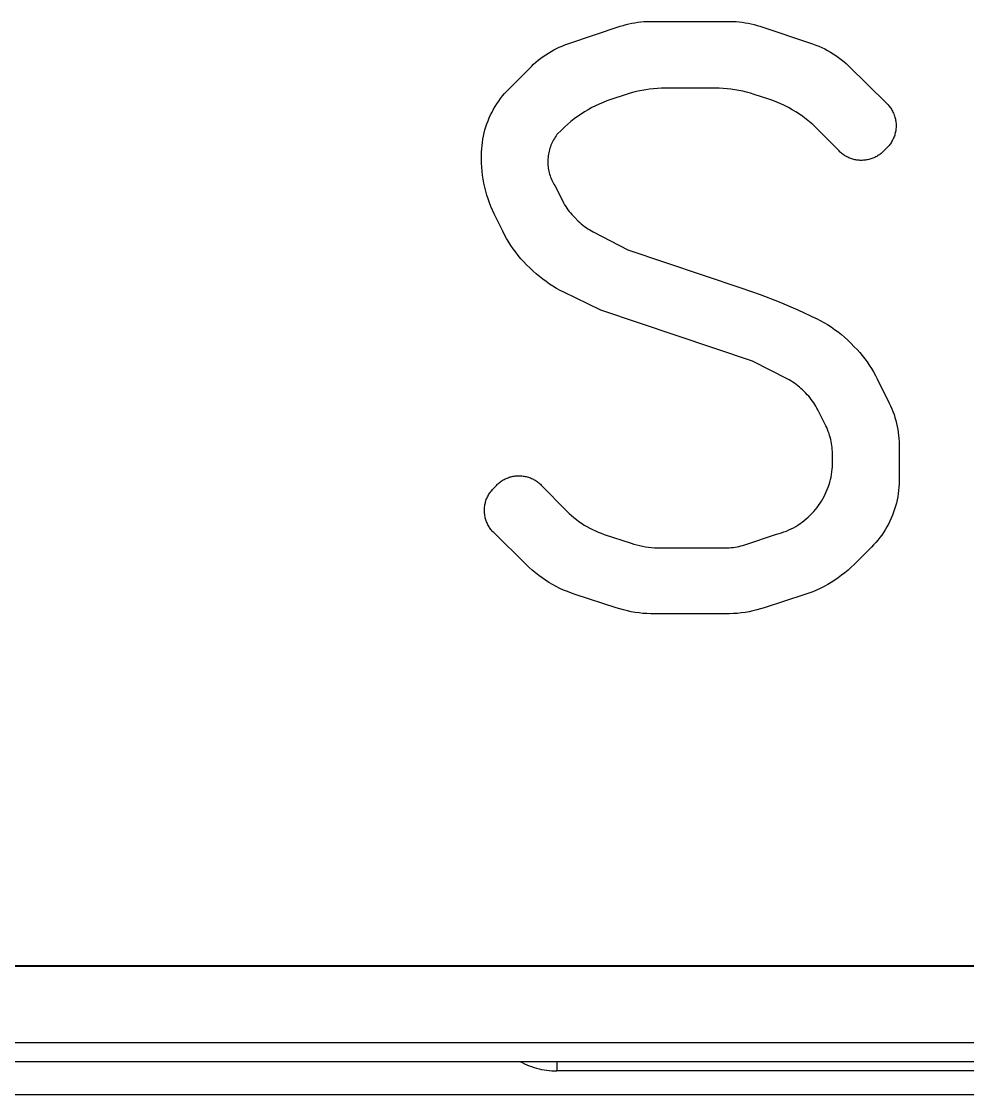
# Model space of a CAD drawing. Header units: millimetres. Extents: x -1283 to 2747, y -259 to 2557.
# Drawn here: x 1575.02 to 1612.11, y 370.18 to 412.25 of the extents above; entities that cross this region are included whole.
import ezdxf

# ---------------------------------------------------------------- set-up
doc = ezdxf.new("R2010")
doc.units = ezdxf.units.MM
doc.header["$MEASUREMENT"] = 0
doc.layers.add('Utwórz2D linie widoczne', color=7, linetype='Continuous', true_color=0x000000)

msp = doc.modelspace()

# ---------------------------------------------------------------- linework, layer by layer
at = {"layer": 'Utwórz2D linie widoczne'}
for p, q in [((1596.446, 411.371), (1598.497, 412.058)), ((1598.497, 412.058), (1598.61, 412.094)), ((1598.61, 412.094), (1598.724, 412.126)), ((1598.724, 412.126), (1598.84, 412.155)), ((1598.84, 412.155), (1598.956, 412.179)), ((1598.956, 412.179), (1599.073, 412.2)), ((1599.073, 412.2), (1599.19, 412.218)), ((1599.19, 412.218), (1599.308, 412.231)), ((1599.308, 412.231), (1599.427, 412.241)), ((1599.427, 412.241), (1599.545, 412.246)), ((1599.545, 412.246), (1599.664, 412.248)), ((1599.664, 412.248), (1602.809, 412.248)), ((1602.809, 412.248), (1602.928, 412.246)), ((1602.928, 412.246), (1603.047, 412.241)), ((1603.047, 412.241), (1603.165, 412.231)), ((1603.165, 412.231), (1603.283, 412.218)), ((1603.283, 412.218), (1603.4, 412.2)), ((1603.4, 412.2), (1603.517, 412.179)), ((1603.517, 412.179), (1603.634, 412.155)), ((1603.634, 412.155), (1603.749, 412.126)), ((1603.749, 412.126), (1603.863, 412.094)), ((1603.863, 412.094), (1603.976, 412.058)), ((1603.976, 412.058), (1606.04, 411.367)), ((1595.679, 411.011), (1595.783, 411.073)), ((1595.783, 411.073), (1595.889, 411.132)), ((1595.889, 411.132), (1595.997, 411.187)), ((1595.997, 411.187), (1596.107, 411.238)), ((1596.107, 411.238), (1596.218, 411.286)), ((1596.218, 411.286), (1596.331, 411.33)), ((1596.331, 411.33), (1596.446, 411.371)), ((1606.04, 411.367), (1606.161, 411.324)), ((1606.161, 411.324), (1606.28, 411.277)), ((1606.28, 411.277), (1606.397, 411.226)), ((1606.397, 411.226), (1606.512, 411.171)), ((1606.512, 411.171), (1606.625, 411.112)), ((1606.625, 411.112), (1606.737, 411.049)), ((1606.737, 411.049), (1606.846, 410.983)), ((1595.102, 410.569), (1595.192, 410.651)), ((1595.192, 410.651), (1595.284, 410.729)), ((1595.284, 410.729), (1595.379, 410.804)), ((1595.379, 410.804), (1595.477, 410.877)), ((1595.477, 410.877), (1595.577, 410.945)), ((1595.577, 410.945), (1595.679, 411.011)), ((1606.846, 410.983), (1606.952, 410.912)), ((1606.952, 410.912), (1607.056, 410.838)), ((1607.056, 410.838), (1607.158, 410.761)), ((1607.158, 410.761), (1607.257, 410.679)), ((1607.257, 410.679), (1607.352, 410.595)), ((1594.136, 409.606), (1595.015, 410.485)), ((1595.015, 410.485), (1595.102, 410.569)), ((1607.352, 410.595), (1607.445, 410.507)), ((1607.445, 410.507), (1608.945, 409.038)), ((1593.883, 409.327), (1593.964, 409.423)), ((1593.964, 409.423), (1594.048, 409.516)), ((1594.048, 409.516), (1594.136, 409.606)), ((1598.735, 409.388), (1598.131, 409.188)), ((1598.884, 409.434), (1598.735, 409.388)), ((1599.035, 409.476), (1598.884, 409.434)), ((1599.187, 409.513), (1599.035, 409.476)), ((1599.34, 409.545), (1599.187, 409.513)), ((1599.494, 409.573), (1599.34, 409.545)), ((1599.648, 409.595), (1599.494, 409.573)), ((1599.804, 409.612), (1599.648, 409.595)), ((1599.959, 409.625), (1599.804, 409.612)), ((1600.115, 409.632), (1599.959, 409.625)), ((1600.272, 409.635), (1600.115, 409.632)), ((1602.216, 409.635), (1600.272, 409.635)), ((1602.372, 409.632), (1602.216, 409.635)), ((1602.528, 409.625), (1602.372, 409.632)), ((1602.684, 409.612), (1602.528, 409.625)), ((1602.839, 409.595), (1602.684, 409.612)), ((1602.994, 409.573), (1602.839, 409.595)), ((1603.148, 409.545), (1602.994, 409.573)), ((1603.3, 409.513), (1603.148, 409.545)), ((1603.452, 409.476), (1603.3, 409.513)), ((1603.603, 409.434), (1603.452, 409.476)), ((1603.752, 409.388), (1603.603, 409.434)), ((1604.324, 409.199), (1603.752, 409.388)), ((1593.594, 408.917), (1593.661, 409.023)), ((1593.661, 409.023), (1593.732, 409.127)), ((1593.732, 409.127), (1593.806, 409.228)), ((1593.806, 409.228), (1593.883, 409.327)), ((1597.526, 408.943), (1597.381, 408.869)), ((1597.674, 409.012), (1597.526, 408.943)), ((1597.825, 409.076), (1597.674, 409.012)), ((1597.977, 409.134), (1597.825, 409.076)), ((1598.131, 409.188), (1597.977, 409.134)), ((1604.482, 409.144), (1604.324, 409.199)), ((1604.637, 409.084), (1604.482, 409.144)), ((1604.791, 409.018), (1604.637, 409.084)), ((1604.942, 408.947), (1604.791, 409.018)), ((1605.091, 408.871), (1604.942, 408.947)), ((1608.945, 409.038), (1608.974, 409.008)), ((1608.974, 409.008), (1609.003, 408.977)), ((1609.003, 408.977), (1609.03, 408.945)), ((1609.03, 408.945), (1609.056, 408.912)), ((1593.363, 408.472), (1593.415, 408.586)), ((1593.415, 408.586), (1593.471, 408.698)), ((1593.471, 408.698), (1593.531, 408.809)), ((1593.531, 408.809), (1593.594, 408.917)), ((1596.825, 408.527), (1596.694, 408.43)), ((1596.96, 408.619), (1596.825, 408.527)), ((1597.097, 408.707), (1596.96, 408.619)), ((1597.238, 408.79), (1597.097, 408.707)), ((1597.381, 408.869), (1597.238, 408.79)), ((1605.237, 408.79), (1605.091, 408.871)), ((1605.38, 408.704), (1605.237, 408.79)), ((1605.52, 408.613), (1605.38, 408.704)), ((1605.657, 408.518), (1605.52, 408.613)), ((1605.791, 408.418), (1605.657, 408.518)), ((1609.056, 408.912), (1609.082, 408.878)), ((1609.082, 408.878), (1609.106, 408.844)), ((1609.106, 408.844), (1609.128, 408.808)), ((1609.128, 408.808), (1609.15, 408.772)), ((1609.15, 408.772), (1609.17, 408.735)), ((1609.17, 408.735), (1609.189, 408.698)), ((1609.189, 408.698), (1609.207, 408.659)), ((1609.207, 408.659), (1609.223, 408.621)), ((1609.223, 408.621), (1609.239, 408.581)), ((1609.239, 408.581), (1609.252, 408.542)), ((1609.252, 408.542), (1609.265, 408.501)), ((1593.195, 407.999), (1593.231, 408.119)), ((1593.231, 408.119), (1593.271, 408.238)), ((1593.271, 408.238), (1593.315, 408.356)), ((1593.315, 408.356), (1593.363, 408.472)), ((1596.32, 408.114), (1596.202, 408)), ((1596.441, 408.223), (1596.32, 408.114)), ((1596.566, 408.329), (1596.441, 408.223)), ((1596.694, 408.43), (1596.566, 408.329)), ((1605.921, 408.313), (1605.791, 408.418)), ((1606.048, 408.204), (1605.921, 408.313)), ((1606.171, 408.091), (1606.048, 408.204)), ((1606.289, 407.974), (1606.171, 408.091)), ((1609.265, 408.501), (1609.276, 408.461)), ((1609.276, 408.461), (1609.285, 408.42)), ((1609.285, 408.42), (1609.293, 408.378)), ((1609.293, 408.378), (1609.3, 408.337)), ((1609.3, 408.337), (1609.305, 408.295)), ((1609.305, 408.295), (1609.309, 408.253)), ((1609.309, 408.253), (1609.311, 408.211)), ((1609.312, 408.127), (1609.31, 408.085)), ((1609.311, 408.211), (1609.312, 408.169)), ((1609.312, 408.169), (1609.312, 408.127)), ((1593.112, 407.632), (1593.136, 407.755)), ((1593.136, 407.755), (1593.164, 407.878)), ((1593.164, 407.878), (1593.195, 407.999)), ((1595.947, 407.715), (1595.914, 407.664)), ((1595.981, 407.766), (1595.947, 407.715)), ((1596.017, 407.815), (1595.981, 407.766)), ((1596.202, 408), (1596.017, 407.815)), ((1607.076, 407.17), (1606.289, 407.974)), ((1609.212, 407.677), (1609.195, 407.639)), ((1609.228, 407.716), (1609.212, 407.677)), ((1609.243, 407.756), (1609.228, 407.716)), ((1609.256, 407.796), (1609.243, 407.756)), ((1609.268, 407.836), (1609.256, 407.796)), ((1609.278, 407.877), (1609.268, 407.836)), ((1609.288, 407.918), (1609.278, 407.877)), ((1609.295, 407.959), (1609.288, 407.918)), ((1609.302, 408.001), (1609.295, 407.959)), ((1609.306, 408.043), (1609.302, 408.001)), ((1609.31, 408.085), (1609.306, 408.043)), ((1593.061, 407.133), (1593.068, 407.258)), ((1593.068, 407.258), (1593.078, 407.383)), ((1593.078, 407.383), (1593.093, 407.508)), ((1593.093, 407.508), (1593.112, 407.632)), ((1595.739, 407.277), (1595.721, 407.219)), ((1595.758, 407.335), (1595.739, 407.277)), ((1595.779, 407.392), (1595.758, 407.335)), ((1595.802, 407.448), (1595.779, 407.392)), ((1595.827, 407.503), (1595.802, 407.448)), ((1595.855, 407.558), (1595.827, 407.503)), ((1595.883, 407.611), (1595.855, 407.558)), ((1595.914, 407.664), (1595.883, 407.611)), ((1608.954, 407.297), (1608.818, 407.161)), ((1608.983, 407.327), (1608.954, 407.297)), ((1609.011, 407.358), (1608.983, 407.327)), ((1609.038, 407.39), (1609.011, 407.358)), ((1609.064, 407.423), (1609.038, 407.39)), ((1609.089, 407.457), (1609.064, 407.423)), ((1609.113, 407.492), (1609.089, 407.457)), ((1609.135, 407.528), (1609.113, 407.492)), ((1609.156, 407.564), (1609.135, 407.528)), ((1609.176, 407.601), (1609.156, 407.564)), ((1609.195, 407.639), (1609.176, 407.601)), ((1593.059, 407.007), (1593.061, 407.133)), ((1593.059, 406.854), (1593.059, 407.007)), ((1593.062, 406.695), (1593.059, 406.854)), ((1595.661, 406.859), (1595.658, 406.798)), ((1595.666, 406.92), (1595.661, 406.859)), ((1595.673, 406.98), (1595.666, 406.92)), ((1595.682, 407.04), (1595.673, 406.98)), ((1595.693, 407.1), (1595.682, 407.04)), ((1595.706, 407.16), (1595.693, 407.1)), ((1595.721, 407.219), (1595.706, 407.16)), ((1607.106, 407.14), (1607.076, 407.17)), ((1607.137, 407.112), (1607.106, 407.14)), ((1607.169, 407.084), (1607.137, 407.112)), ((1607.202, 407.058), (1607.169, 407.084)), ((1607.236, 407.033), (1607.202, 407.058)), ((1607.27, 407.009), (1607.236, 407.033)), ((1607.306, 406.986), (1607.27, 407.009)), ((1607.342, 406.964), (1607.306, 406.986)), ((1607.379, 406.944), (1607.342, 406.964)), ((1607.416, 406.925), (1607.379, 406.944)), ((1607.454, 406.907), (1607.416, 406.925)), ((1607.493, 406.891), (1607.454, 406.907)), ((1607.533, 406.876), (1607.493, 406.891)), ((1607.572, 406.862), (1607.533, 406.876)), ((1607.613, 406.85), (1607.572, 406.862)), ((1607.653, 406.839), (1607.613, 406.85)), ((1607.694, 406.829), (1607.653, 406.839)), ((1607.736, 406.821), (1607.694, 406.829)), ((1608.237, 406.836), (1608.196, 406.827)), ((1608.278, 406.846), (1608.237, 406.836)), ((1608.318, 406.858), (1608.278, 406.846)), ((1608.358, 406.871), (1608.318, 406.858)), ((1608.398, 406.886), (1608.358, 406.871)), ((1608.437, 406.902), (1608.398, 406.886)), ((1608.475, 406.919), (1608.437, 406.902)), ((1608.513, 406.938), (1608.475, 406.919)), ((1608.55, 406.958), (1608.513, 406.938)), ((1608.586, 406.979), (1608.55, 406.958)), ((1608.622, 407.002), (1608.586, 406.979)), ((1608.657, 407.025), (1608.622, 407.002)), ((1608.691, 407.05), (1608.657, 407.025)), ((1608.724, 407.076), (1608.691, 407.05)), ((1608.756, 407.103), (1608.724, 407.076)), ((1608.787, 407.131), (1608.756, 407.103)), ((1608.818, 407.161), (1608.787, 407.131)), ((1593.069, 406.536), (1593.062, 406.695)), ((1593.082, 406.377), (1593.069, 406.536)), ((1595.658, 406.798), (1595.658, 406.737)), ((1595.658, 406.737), (1595.659, 406.677)), ((1595.659, 406.677), (1595.663, 406.616)), ((1595.663, 406.616), (1595.668, 406.555)), ((1595.668, 406.555), (1595.676, 406.495)), ((1595.676, 406.495), (1595.686, 406.435)), ((1595.686, 406.435), (1595.698, 406.375)), ((1607.777, 406.814), (1607.736, 406.821)), ((1607.819, 406.809), (1607.777, 406.814)), ((1607.861, 406.805), (1607.819, 406.809)), ((1607.903, 406.803), (1607.861, 406.805)), ((1607.945, 406.802), (1607.903, 406.803)), ((1607.987, 406.802), (1607.945, 406.802)), ((1608.029, 406.804), (1607.987, 406.802)), ((1608.071, 406.808), (1608.029, 406.804)), ((1608.113, 406.813), (1608.071, 406.808)), ((1608.155, 406.819), (1608.113, 406.813)), ((1608.196, 406.827), (1608.155, 406.819)), ((1593.1, 406.219), (1593.082, 406.377)), ((1593.124, 406.061), (1593.1, 406.219)), ((1593.152, 405.904), (1593.124, 406.061)), ((1595.698, 406.375), (1595.712, 406.316)), ((1595.712, 406.316), (1595.728, 406.257)), ((1595.728, 406.257), (1595.746, 406.199)), ((1595.746, 406.199), (1595.766, 406.141)), ((1595.766, 406.141), (1595.788, 406.085)), ((1595.788, 406.085), (1595.812, 406.029)), ((1595.812, 406.029), (1595.838, 405.974)), ((1593.185, 405.748), (1593.152, 405.904)), ((1593.224, 405.594), (1593.185, 405.748)), ((1593.267, 405.441), (1593.224, 405.594)), ((1595.838, 405.974), (1595.865, 405.92)), ((1595.865, 405.92), (1595.895, 405.866)), ((1595.895, 405.866), (1595.927, 405.814)), ((1595.927, 405.814), (1596.24, 405.2)), ((1593.316, 405.289), (1593.267, 405.441)), ((1593.369, 405.139), (1593.316, 405.289)), ((1596.24, 405.2), (1596.277, 405.131)), ((1593.427, 404.99), (1593.369, 405.139)), ((1593.49, 404.844), (1593.427, 404.99)), ((1593.558, 404.7), (1593.49, 404.844)), ((1596.277, 405.131), (1596.316, 405.062)), ((1596.316, 405.062), (1596.358, 404.996)), ((1596.358, 404.996), (1596.401, 404.93)), ((1596.401, 404.93), (1596.446, 404.866)), ((1596.446, 404.866), (1596.494, 404.803)), ((1596.494, 404.803), (1596.543, 404.742)), ((1596.543, 404.742), (1596.595, 404.683)), ((1593.889, 404.023), (1593.558, 404.7)), ((1596.595, 404.683), (1596.648, 404.625)), ((1596.648, 404.625), (1596.703, 404.569)), ((1596.703, 404.569), (1596.849, 404.425)), ((1596.849, 404.425), (1596.908, 404.369)), ((1596.908, 404.369), (1596.969, 404.315)), ((1596.969, 404.315), (1597.032, 404.263)), ((1593.963, 403.879), (1593.889, 404.023)), ((1597.032, 404.263), (1597.096, 404.212)), ((1597.096, 404.212), (1597.162, 404.164)), ((1597.162, 404.164), (1597.23, 404.119)), ((1597.23, 404.119), (1597.299, 404.075)), ((1597.299, 404.075), (1597.369, 404.034)), ((1597.369, 404.034), (1597.441, 403.995)), ((1597.441, 403.995), (1598.799, 403.292)), ((1594.041, 403.737), (1593.963, 403.879)), ((1594.124, 403.598), (1594.041, 403.737)), ((1594.212, 403.462), (1594.124, 403.598)), ((1594.304, 403.329), (1594.212, 403.462)), ((1594.4, 403.198), (1594.304, 403.329)), ((1594.501, 403.072), (1594.4, 403.198)), ((1594.605, 402.948), (1594.501, 403.072)), ((1598.799, 403.292), (1603.231, 401.811)), ((1594.714, 402.828), (1594.605, 402.948)), ((1594.827, 402.712), (1594.714, 402.828)), ((1594.966, 402.573), (1594.827, 402.712)), ((1595.083, 402.46), (1594.966, 402.573)), ((1595.203, 402.35), (1595.083, 402.46)), ((1595.328, 402.245), (1595.203, 402.35)), ((1595.456, 402.144), (1595.328, 402.245)), ((1595.587, 402.048), (1595.456, 402.144)), ((1595.721, 401.955), (1595.587, 402.048)), ((1595.858, 401.868), (1595.721, 401.955)), ((1595.998, 401.785), (1595.858, 401.868)), ((1596.14, 401.706), (1595.998, 401.785)), ((1603.231, 401.811), (1603.984, 401.545)), ((1596.286, 401.633), (1596.14, 401.706)), ((1597.74, 400.925), (1596.286, 401.633)), ((1603.984, 401.545), (1604.727, 401.256)), ((1604.727, 401.256), (1605.461, 400.942)), ((1605.461, 400.942), (1606.184, 400.605)), ((1603.688, 398.936), (1597.74, 400.925)), ((1606.184, 400.605), (1606.189, 400.602)), ((1606.189, 400.602), (1606.337, 400.527)), ((1606.337, 400.527), (1606.483, 400.447)), ((1606.483, 400.447), (1606.625, 400.362)), ((1606.625, 400.362), (1606.765, 400.272)), ((1606.765, 400.272), (1606.902, 400.177)), ((1606.902, 400.177), (1607.035, 400.078)), ((1607.035, 400.078), (1607.165, 399.975)), ((1607.165, 399.975), (1607.291, 399.867)), ((1607.291, 399.867), (1607.414, 399.755)), ((1607.414, 399.755), (1607.532, 399.638)), ((1607.532, 399.638), (1607.672, 399.497)), ((1607.672, 399.497), (1607.78, 399.384)), ((1607.78, 399.384), (1607.884, 399.269)), ((1607.884, 399.269), (1607.984, 399.149)), ((1605.045, 398.234), (1603.688, 398.936)), ((1607.984, 399.149), (1608.08, 399.027)), ((1608.08, 399.027), (1608.173, 398.902)), ((1608.173, 398.902), (1608.261, 398.774)), ((1608.261, 398.774), (1608.345, 398.643)), ((1608.345, 398.643), (1608.426, 398.509)), ((1608.426, 398.509), (1608.501, 398.373)), ((1605.117, 398.195), (1605.045, 398.234)), ((1605.188, 398.154), (1605.117, 398.195)), ((1605.257, 398.11), (1605.188, 398.154)), ((1605.325, 398.065), (1605.257, 398.11)), ((1605.391, 398.016), (1605.325, 398.065)), ((1605.456, 397.966), (1605.391, 398.016)), ((1608.501, 398.373), (1608.573, 398.235)), ((1608.573, 398.235), (1609.045, 397.285)), ((1605.519, 397.914), (1605.456, 397.966)), ((1605.58, 397.859), (1605.519, 397.914)), ((1605.639, 397.803), (1605.58, 397.859)), ((1605.774, 397.67), (1605.639, 397.803)), ((1605.83, 397.613), (1605.774, 397.67)), ((1605.885, 397.553), (1605.83, 397.613)), ((1605.937, 397.492), (1605.885, 397.553)), ((1605.987, 397.43), (1605.937, 397.492)), ((1606.036, 397.365), (1605.987, 397.43)), ((1606.082, 397.299), (1606.036, 397.365)), ((1606.126, 397.232), (1606.082, 397.299)), ((1606.168, 397.163), (1606.126, 397.232)), ((1606.207, 397.093), (1606.168, 397.163)), ((1609.045, 397.285), (1609.097, 397.176)), ((1609.097, 397.176), (1609.145, 397.065)), ((1606.245, 397.022), (1606.207, 397.093)), ((1606.556, 396.398), (1606.245, 397.022)), ((1609.145, 397.065), (1609.19, 396.952)), ((1609.19, 396.952), (1609.231, 396.838)), ((1609.231, 396.838), (1609.268, 396.723)), ((1606.592, 396.325), (1606.556, 396.398)), ((1606.624, 396.251), (1606.592, 396.325)), ((1609.268, 396.723), (1609.302, 396.607)), ((1609.302, 396.607), (1609.331, 396.49)), ((1609.331, 396.49), (1609.357, 396.371)), ((1609.357, 396.371), (1609.379, 396.252)), ((1606.654, 396.175), (1606.624, 396.251)), ((1606.682, 396.099), (1606.654, 396.175)), ((1606.707, 396.022), (1606.682, 396.099)), ((1606.73, 395.944), (1606.707, 396.022)), ((1606.75, 395.865), (1606.73, 395.944)), ((1609.379, 396.252), (1609.397, 396.133)), ((1609.397, 396.133), (1609.41, 396.013)), ((1609.41, 396.013), (1609.42, 395.892)), ((1609.42, 395.892), (1609.426, 395.771)), ((1606.767, 395.786), (1606.75, 395.865)), ((1606.782, 395.706), (1606.767, 395.786)), ((1606.794, 395.626), (1606.782, 395.706)), ((1606.803, 395.545), (1606.794, 395.626)), ((1606.81, 395.464), (1606.803, 395.545)), ((1609.426, 395.771), (1609.428, 395.65)), ((1609.428, 395.65), (1609.428, 394.239)), ((1606.814, 395.383), (1606.81, 395.464)), ((1606.815, 395.302), (1606.814, 395.383)), ((1606.815, 394.793), (1606.815, 395.302)), ((1606.795, 394.589), (1606.807, 394.691)), ((1606.807, 394.691), (1606.815, 394.793)), ((1593.801, 394.201), (1593.835, 394.226)), ((1593.835, 394.226), (1593.871, 394.249)), ((1593.871, 394.249), (1593.907, 394.271)), ((1593.907, 394.271), (1593.944, 394.292)), ((1593.944, 394.292), (1593.982, 394.311)), ((1593.982, 394.311), (1594.021, 394.33)), ((1594.021, 394.33), (1594.06, 394.346)), ((1594.06, 394.346), (1594.1, 394.362)), ((1594.1, 394.362), (1594.14, 394.376)), ((1594.14, 394.376), (1594.18, 394.389)), ((1594.18, 394.389), (1594.221, 394.4)), ((1594.221, 394.4), (1594.263, 394.41)), ((1594.263, 394.41), (1594.305, 394.418)), ((1594.305, 394.418), (1594.347, 394.425)), ((1594.347, 394.425), (1594.389, 394.43)), ((1594.389, 394.43), (1594.431, 394.434)), ((1594.431, 394.434), (1594.474, 394.437)), ((1594.474, 394.437), (1594.516, 394.438)), ((1594.516, 394.438), (1594.559, 394.437)), ((1594.559, 394.437), (1594.601, 394.435)), ((1594.601, 394.435), (1594.644, 394.432)), ((1594.644, 394.432), (1594.686, 394.427)), ((1594.686, 394.427), (1594.728, 394.421)), ((1594.728, 394.421), (1594.77, 394.413)), ((1594.77, 394.413), (1594.812, 394.404)), ((1594.812, 394.404), (1594.853, 394.393)), ((1594.853, 394.393), (1594.894, 394.381)), ((1594.894, 394.381), (1594.934, 394.367)), ((1594.934, 394.367), (1594.974, 394.352)), ((1594.974, 394.352), (1595.013, 394.336)), ((1595.013, 394.336), (1595.052, 394.318)), ((1595.052, 394.318), (1595.09, 394.299)), ((1595.09, 394.299), (1595.127, 394.279)), ((1595.127, 394.279), (1595.164, 394.258)), ((1595.164, 394.258), (1595.2, 394.235)), ((1595.2, 394.235), (1595.235, 394.211)), ((1595.235, 394.211), (1595.269, 394.185)), ((1606.713, 394.19), (1606.739, 394.288)), ((1606.739, 394.288), (1606.761, 394.388)), ((1606.761, 394.388), (1606.78, 394.488)), ((1606.78, 394.488), (1606.795, 394.589)), ((1609.428, 394.239), (1609.426, 394.113)), ((1593.38, 393.764), (1593.405, 393.798)), ((1593.405, 393.798), (1593.43, 393.832)), ((1593.43, 393.832), (1593.457, 393.865)), ((1593.457, 393.865), (1593.484, 393.897)), ((1593.484, 393.897), (1593.513, 393.928)), ((1593.513, 393.928), (1593.641, 394.061)), ((1593.641, 394.061), (1593.671, 394.091)), ((1593.671, 394.091), (1593.702, 394.12)), ((1593.702, 394.12), (1593.734, 394.148)), ((1593.734, 394.148), (1593.767, 394.175)), ((1593.767, 394.175), (1593.801, 394.201)), ((1595.269, 394.185), (1595.303, 394.159)), ((1595.303, 394.159), (1595.335, 394.131)), ((1595.335, 394.131), (1595.366, 394.103)), ((1595.366, 394.103), (1595.397, 394.073)), ((1595.397, 394.073), (1596.406, 393.049)), ((1606.533, 393.712), (1606.576, 393.805)), ((1606.576, 393.805), (1606.615, 393.899)), ((1606.615, 393.899), (1606.651, 393.995)), ((1606.651, 393.995), (1606.684, 394.092)), ((1606.684, 394.092), (1606.713, 394.19)), ((1609.409, 393.862), (1609.394, 393.737)), ((1609.42, 393.988), (1609.409, 393.862)), ((1609.426, 394.113), (1609.42, 393.988)), ((1593.199, 393.337), (1593.209, 393.378)), ((1593.209, 393.378), (1593.22, 393.419)), ((1593.22, 393.419), (1593.232, 393.46)), ((1593.232, 393.46), (1593.246, 393.5)), ((1593.246, 393.5), (1593.261, 393.539)), ((1593.261, 393.539), (1593.278, 393.578)), ((1593.278, 393.578), (1593.296, 393.617)), ((1593.296, 393.617), (1593.315, 393.655)), ((1593.315, 393.655), (1593.336, 393.692)), ((1593.336, 393.692), (1593.357, 393.728)), ((1593.357, 393.728), (1593.38, 393.764)), ((1606.332, 393.357), (1606.387, 393.444)), ((1606.387, 393.444), (1606.439, 393.531)), ((1606.439, 393.531), (1606.488, 393.621)), ((1606.488, 393.621), (1606.533, 393.712)), ((1609.323, 393.366), (1609.291, 393.244)), ((1609.351, 393.489), (1609.323, 393.366)), ((1609.374, 393.612), (1609.351, 393.489)), ((1609.394, 393.737), (1609.374, 393.612)), ((1593.172, 393.085), (1593.173, 393.127)), ((1593.173, 393.042), (1593.172, 393.085)), ((1593.173, 393.127), (1593.175, 393.169)), ((1593.175, 393), (1593.173, 393.042)), ((1593.175, 393.169), (1593.179, 393.212)), ((1593.178, 392.958), (1593.175, 393)), ((1593.183, 392.916), (1593.178, 392.958)), ((1593.179, 393.212), (1593.184, 393.254)), ((1593.184, 393.254), (1593.191, 393.295)), ((1593.191, 393.295), (1593.199, 393.337)), ((1596.406, 393.049), (1596.495, 392.962)), ((1596.495, 392.962), (1596.587, 392.877)), ((1605.942, 392.886), (1606.014, 392.959)), ((1606.014, 392.959), (1606.083, 393.034)), ((1606.083, 393.034), (1606.149, 393.112)), ((1606.149, 393.112), (1606.213, 393.191)), ((1606.213, 393.191), (1606.274, 393.273)), ((1606.274, 393.273), (1606.332, 393.357)), ((1609.214, 393.004), (1609.17, 392.886)), ((1609.255, 393.123), (1609.214, 393.004)), ((1609.291, 393.244), (1609.255, 393.123)), ((1593.19, 392.874), (1593.183, 392.916)), ((1593.197, 392.832), (1593.19, 392.874)), ((1593.207, 392.791), (1593.197, 392.832)), ((1593.218, 392.75), (1593.207, 392.791)), ((1593.23, 392.709), (1593.218, 392.75)), ((1593.243, 392.669), (1593.23, 392.709)), ((1593.258, 392.629), (1593.243, 392.669)), ((1593.274, 392.59), (1593.258, 392.629)), ((1593.292, 392.552), (1593.274, 392.59)), ((1593.311, 392.514), (1593.292, 392.552)), ((1596.587, 392.877), (1596.681, 392.797)), ((1596.681, 392.797), (1596.778, 392.719)), ((1596.778, 392.719), (1596.878, 392.645)), ((1596.878, 392.645), (1596.98, 392.574)), ((1596.98, 392.574), (1597.085, 392.506)), ((1605.463, 392.506), (1605.548, 392.562)), ((1605.548, 392.562), (1605.631, 392.621)), ((1605.631, 392.621), (1605.712, 392.683)), ((1605.712, 392.683), (1605.791, 392.748)), ((1605.791, 392.748), (1605.868, 392.816)), ((1605.868, 392.816), (1605.942, 392.886)), ((1609.013, 392.542), (1608.953, 392.431)), ((1609.069, 392.655), (1609.013, 392.542)), ((1609.122, 392.77), (1609.069, 392.655)), ((1609.17, 392.886), (1609.122, 392.77)), ((1593.331, 392.476), (1593.311, 392.514)), ((1593.353, 392.44), (1593.331, 392.476)), ((1593.376, 392.404), (1593.353, 392.44)), ((1593.4, 392.369), (1593.376, 392.404)), ((1593.425, 392.335), (1593.4, 392.369)), ((1593.451, 392.302), (1593.425, 392.335)), ((1593.479, 392.27), (1593.451, 392.302)), ((1593.507, 392.238), (1593.479, 392.27)), ((1593.537, 392.208), (1593.507, 392.238)), ((1594.81, 390.953), (1593.537, 392.208)), ((1597.085, 392.506), (1597.192, 392.443)), ((1597.192, 392.443), (1597.3, 392.382)), ((1597.3, 392.382), (1597.411, 392.326)), ((1597.411, 392.326), (1597.524, 392.273)), ((1597.524, 392.273), (1597.638, 392.224)), ((1597.638, 392.224), (1597.754, 392.18)), ((1597.754, 392.18), (1597.872, 392.139)), ((1597.872, 392.139), (1598.923, 391.792)), ((1603.378, 391.73), (1604.623, 392.141)), ((1604.623, 392.141), (1604.722, 392.168)), ((1604.722, 392.168), (1604.819, 392.199)), ((1604.819, 392.199), (1604.915, 392.233)), ((1604.915, 392.233), (1605.011, 392.271)), ((1605.011, 392.271), (1605.104, 392.311)), ((1605.104, 392.311), (1605.196, 392.355)), ((1605.196, 392.355), (1605.287, 392.402)), ((1605.287, 392.402), (1605.376, 392.453)), ((1605.376, 392.453), (1605.463, 392.506)), ((1608.75, 392.112), (1608.676, 392.011)), ((1608.821, 392.216), (1608.75, 392.112)), ((1608.889, 392.323), (1608.821, 392.216)), ((1608.953, 392.431), (1608.889, 392.323)), ((1598.923, 391.792), (1599.034, 391.757)), ((1599.034, 391.757), (1599.147, 391.725)), ((1599.147, 391.725), (1599.261, 391.698)), ((1599.261, 391.698), (1599.376, 391.673)), ((1603.152, 391.667), (1603.228, 391.686)), ((1603.228, 391.686), (1603.303, 391.707)), ((1603.303, 391.707), (1603.378, 391.73)), ((1608.431, 391.723), (1608.344, 391.632)), ((1608.516, 391.816), (1608.431, 391.723)), ((1608.598, 391.912), (1608.516, 391.816)), ((1608.676, 392.011), (1608.598, 391.912)), ((1599.376, 391.673), (1599.491, 391.653)), ((1599.491, 391.653), (1599.607, 391.636)), ((1599.607, 391.636), (1599.723, 391.623)), ((1599.723, 391.623), (1599.84, 391.614)), ((1599.84, 391.614), (1599.957, 391.608)), ((1599.957, 391.608), (1600.074, 391.606)), ((1600.074, 391.606), (1602.61, 391.606)), ((1602.61, 391.606), (1602.688, 391.608)), ((1602.688, 391.608), (1602.766, 391.611)), ((1602.766, 391.611), (1602.844, 391.618)), ((1602.844, 391.618), (1602.921, 391.626)), ((1602.921, 391.626), (1602.999, 391.638)), ((1602.999, 391.638), (1603.076, 391.651)), ((1603.076, 391.651), (1603.152, 391.667)), ((1608.344, 391.632), (1607.67, 390.963)), ((1594.927, 390.841), (1594.81, 390.953)), ((1607.552, 390.85), (1607.43, 390.74)), ((1607.67, 390.963), (1607.552, 390.85)), ((1595.048, 390.732), (1594.927, 390.841)), ((1595.173, 390.628), (1595.048, 390.732)), ((1595.301, 390.529), (1595.173, 390.628)), ((1595.432, 390.433), (1595.301, 390.529)), ((1595.566, 390.342), (1595.432, 390.433)), ((1607.044, 390.438), (1606.909, 390.345)), ((1607.176, 390.534), (1607.044, 390.438)), ((1607.305, 390.635), (1607.176, 390.534)), ((1607.43, 390.74), (1607.305, 390.635)), ((1595.703, 390.255), (1595.566, 390.342)), ((1595.843, 390.173), (1595.703, 390.255)), ((1595.986, 390.096), (1595.843, 390.173)), ((1596.131, 390.023), (1595.986, 390.096)), ((1596.279, 389.955), (1596.131, 390.023)), ((1606.34, 390.023), (1606.192, 389.955)), ((1606.487, 390.097), (1606.34, 390.023)), ((1606.63, 390.175), (1606.487, 390.097)), ((1606.771, 390.258), (1606.63, 390.175)), ((1606.909, 390.345), (1606.771, 390.258)), ((1596.428, 389.893), (1596.279, 389.955)), ((1596.58, 389.835), (1596.428, 389.893)), ((1596.733, 389.782), (1596.58, 389.835)), ((1598.331, 389.262), (1596.733, 389.782)), ((1605.734, 389.78), (1604.144, 389.262)), ((1605.888, 389.833), (1605.734, 389.78)), ((1606.041, 389.892), (1605.888, 389.833)), ((1606.192, 389.955), (1606.041, 389.892)), ((1598.479, 389.216), (1598.331, 389.262)), ((1598.627, 389.176), (1598.479, 389.216)), ((1598.777, 389.139), (1598.627, 389.176)), ((1603.847, 389.176), (1603.697, 389.14)), ((1603.996, 389.216), (1603.847, 389.176)), ((1604.144, 389.262), (1603.996, 389.216)), ((1598.928, 389.108), (1598.777, 389.139)), ((1599.08, 389.082), (1598.928, 389.108)), ((1599.233, 389.06), (1599.08, 389.082)), ((1599.386, 389.043), (1599.233, 389.06)), ((1599.54, 389.031), (1599.386, 389.043)), ((1599.694, 389.023), (1599.54, 389.031)), ((1599.849, 389.021), (1599.694, 389.023)), ((1602.626, 389.021), (1599.849, 389.021)), ((1602.78, 389.023), (1602.626, 389.021)), ((1602.934, 389.031), (1602.78, 389.023)), ((1603.088, 389.043), (1602.934, 389.031)), ((1603.242, 389.06), (1603.088, 389.043)), ((1603.394, 389.082), (1603.242, 389.06)), ((1603.546, 389.108), (1603.394, 389.082)), ((1603.697, 389.14), (1603.546, 389.108)), ((1486.987, 375.208), (1852.134, 375.208)), ((1853.114, 375.218), (1486.988, 375.218)), ((1484.051, 372.218), (1856.051, 372.218)), ((1479.65, 371.475), (1859.65, 371.475)), ((1483.65, 371.477), (1855.65, 371.477)), ((1594.565, 371.475), (1594.654, 371.428)), ((1594.654, 371.428), (1594.744, 371.385)), ((1594.744, 371.385), (1594.836, 371.344)), ((1594.836, 371.344), (1594.929, 371.306)), ((1594.929, 371.306), (1595.023, 371.271)), ((1595.023, 371.271), (1595.119, 371.24)), ((1595.119, 371.24), (1595.215, 371.211)), ((1595.215, 371.211), (1595.313, 371.186)), ((1595.313, 371.186), (1595.411, 371.165)), ((1595.411, 371.165), (1595.51, 371.146)), ((1595.51, 371.146), (1595.609, 371.131)), ((1595.609, 371.131), (1595.709, 371.119)), ((1595.709, 371.119), (1595.809, 371.111)), ((1595.809, 371.111), (1595.91, 371.106)), ((1595.91, 371.106), (1596.01, 371.104)), ((1596.01, 371.475), (1596.01, 371.104)), ((1630.01, 371.104), (1596.01, 371.104)), ((1522.15, 370.177), (1822.15, 370.177))]:
    msp.add_line(p, q, dxfattribs=at)

doc.saveas('drawing.dxf')
